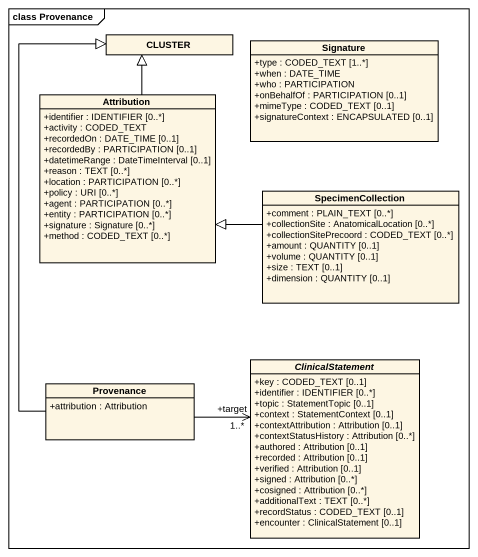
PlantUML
@startuml
mainframe class Provenance
hide circle
hide empty members
skinparam classAttributeIconSize 0
class CLUSTER
class Signature {
  +type : CODED_TEXT [1..*]
  +when : DATE_TIME
  +who : PARTICIPATION
  +onBehalfOf : PARTICIPATION [0..1]
  +mimeType : CODED_TEXT [0..1]
  +signatureContext : ENCAPSULATED [0..1]
}
class Attribution {
  +identifier : IDENTIFIER [0..*]
  +activity : CODED_TEXT
  +recordedOn : DATE_TIME [0..1]
  +recordedBy : PARTICIPATION [0..1]
  +datetimeRange : DateTimeInterval [0..1]
  +reason : TEXT [0..*]
  +location : PARTICIPATION [0..*]
  +policy : URI [0..*]
  +agent : PARTICIPATION [0..*]
  +entity : PARTICIPATION [0..*]
  +signature : Signature [0..*]
  +method : CODED_TEXT [0..*]
}
class SpecimenCollection {
  +comment : PLAIN_TEXT [0..*]
  +collectionSite : AnatomicalLocation [0..*]
  +collectionSitePrecoord : CODED_TEXT [0..*]
  +amount : QUANTITY [0..1]
  +volume : QUANTITY [0..1]
  +size : TEXT [0..1]
  +dimension : QUANTITY [0..1]
}
abstract class ClinicalStatement {
  +key : CODED_TEXT [0..1]
  +identifier : IDENTIFIER [0..*]
  +topic : StatementTopic [0..1]
  +context : StatementContext [0..1]
  +contextAttribution : Attribution [0..1]
  +contextStatusHistory : Attribution [0..*]
  +authored : Attribution [0..1]
  +recorded : Attribution [0..1]
  +verified : Attribution [0..1]
  +signed : Attribution [0..*]
  +cosigned : Attribution [0..*]
  +additionalText : TEXT [0..*]
  +recordStatus : CODED_TEXT [0..1]
  +encounter : ClinicalStatement [0..1]
}
class Provenance {
  +attribution : Attribution
}
Attribution -up-|> CLUSTER
SpecimenCollection -left-|> Attribution
ClinicalStatement "+target\n1..*" <-left- Provenance
Provenance -up-|> CLUSTER
@enduml
